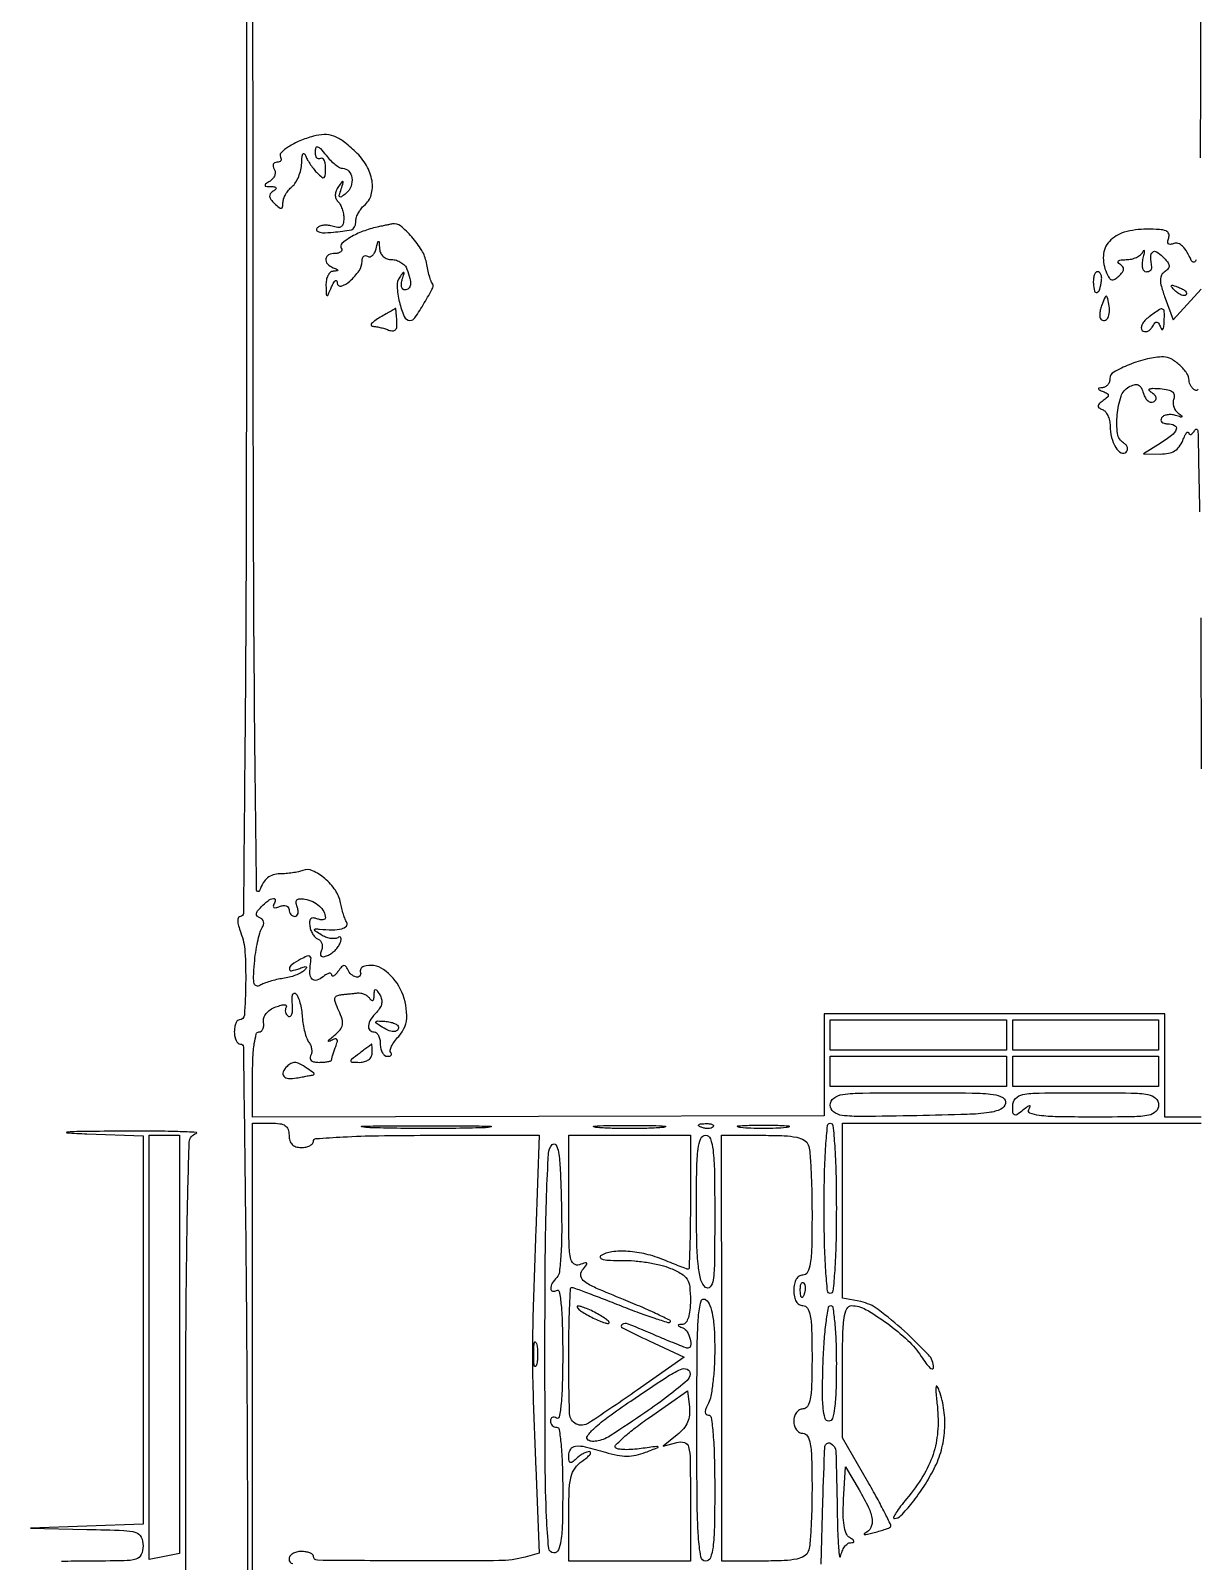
# Model space of a CAD drawing. Extents: x 23 to 255, y 40 to 184.
# Drawn here: x 23.39 to 39.6, y 74.53 to 95.82 of the extents above; entities that cross this region are included whole.
import ezdxf

# ---------------------------------------------------------------- set-up
doc = ezdxf.new("R2010")
doc.units = 0
doc.header["$MEASUREMENT"] = 0

msp = doc.modelspace()

# ---------------------------------------------------------------- linework, layer by layer
for points in [[(207.919475, 175.632891, 0.000007), (191.762556, 175.634099, 0.00002), (173.0434, 175.634494, 0.000013), (151.49745, 175.633531)], [(26.3952, 102.1122), (26.3952, 92.8062, -0.000618), (26.390248, 88.797676, -0.001599), (26.373862, 85.906894, -0.000137), (26.352224, 83.53936, -0.411459), (26.312694, 83.5002, 0.275038), (26.284627, 83.483498, 0.129267), (26.274217, 83.440971, 0.064025), (26.284525, 83.370328, 0.02264), (26.316563, 83.273017, -0.075708), (26.373608, 83.008227, -0.019365), (26.383429, 82.568654, -0.011421), (26.366103, 82.127208, -0.396149), (26.296717, 82.062, 0.219496), (26.269655, 82.049519, 0.077815), (26.246773, 82.012297, 0.059166), (26.231178, 81.957587, 0.039895), (26.226, 81.8928, 0.048028), (26.232234, 81.828046, 0.068025), (26.250851, 81.773303, 0.088204), (26.278293, 81.736415, 0.191087), (26.3106, 81.7236, -0.410459), (26.352098, 81.682631, -0.000184), (26.378744, 79.545547, -0.001806), (26.401269, 76.891585, -0.00065), (26.414762, 73.11555, 0.000411)], [(39.6774, 80.7084), (39.4236, 80.7084), (39.1698, 80.7084), (39.1698, 81.4275), (39.1698, 82.1466), (36.801, 82.1466), (34.4322, 82.1466), (34.4322, 81.437274), (34.4322, 80.727949), (30.456, 80.718533), (26.4798, 80.709118), (26.4798, 81.300959, -0.012066), (26.485625, 81.542288, -0.024969), (26.504106, 81.729903, -0.025328), (26.531127, 81.864057, -0.342913), (26.568109, 81.8928, 0.166085), (26.599749, 81.903608, 0.120074), (26.623174, 81.932966, 0.092125), (26.634512, 81.977235, 0.061787), (26.631559, 82.029537, -0.127717), (26.635979, 82.08898, -0.087918), (26.668742, 82.148434, -0.074907), (26.725997, 82.200946, -0.057828), (26.801338, 82.239897, -0.020716), (26.878463, 82.265472, -0.076643), (26.929191, 82.271887, -0.273017), (26.948907, 82.259519, -0.263635), (26.948008, 82.235906, 0.100304), (26.935705, 82.202577, 0.098234), (26.937213, 82.166825, 0.097642), (26.952287, 82.134185, 0.097787), (26.978616, 82.109729, 0.302791), (27.00611, 82.110676, 0.160352), (27.027086, 82.139426, 0.073793), (27.03696, 82.198728, 0.031764), (27.033278, 82.279021, -0.026431), (27.028728, 82.359487, -0.083036), (27.03743, 82.412716, -0.255052), (27.057091, 82.430798, -0.263221), (27.082488, 82.423752, -0.102109), (27.11176, 82.379257, -0.027448), (27.138785, 82.298651, -0.026612), (27.160007, 82.201657, -0.02474), (27.17145, 82.100564, 0.024788), (27.183145, 81.997342, 0.023552), (27.205119, 81.893981, 0.024253), (27.233269, 81.804584, 0.072622), (27.263827, 81.748456, -0.069593), (27.289014, 81.702849, -0.062768), (27.301851, 81.650447, -0.066228), (27.300965, 81.59947, -0.101327), (27.28579, 81.558106, 0.180639), (27.278996, 81.52391, 0.195845), (27.296616, 81.495045, 0.112729), (27.340542, 81.47588, 0.046762), (27.405407, 81.4698, 0.019126), (27.472176, 81.472355, 0.030983), (27.528431, 81.480193, 0.03222), (27.569742, 81.491396, 0.320762), (27.5796, 81.505181, -0.067459), (27.582505, 81.526612, -0.007698), (27.596249, 81.573555, -0.009187), (27.614574, 81.629113, -0.00736), (27.636277, 81.688259, 0.024405), (27.659521, 81.758966, 0.231156), (27.653804, 81.789423, 0.323957), (27.628873, 81.797255, 0.039324), (27.572827, 81.773504, -0.05202), (27.541048, 81.760978, -0.680022), (27.535656, 81.7681, -0.076067), (27.557901, 81.794602, -0.00968), (27.614977, 81.842806, 0.042466), (27.696721, 81.92157, 0.133776), (27.729759, 81.989426, 0.121838), (27.725377, 82.068532, 0.032436), (27.680241, 82.187479, -0.01749), (27.63293, 82.301745, -0.121221), (27.625951, 82.361476, -0.25392), (27.64998, 82.394971, -0.091969), (27.708314, 82.410975, 0.002886), (27.763907, 82.415998, 0.001908), (27.82772, 82.422381, 0.00192), (27.889698, 82.429061, 0.003725), (27.93915, 82.434956, -0.078289), (27.984212, 82.433596, -0.057266), (28.032094, 82.41874, -0.057187), (28.075432, 82.393377, -0.077417), (28.107055, 82.360931, 0.065465), (28.132845, 82.333177, 0.319986), (28.153029, 82.331723, 0.215832), (28.167146, 82.352438, 0.038178), (28.1718, 82.4004, -0.014749), (28.175255, 82.469567, -0.364091), (28.187746, 82.482251, -0.271087), (28.206427, 82.473575, -0.010564), (28.250018, 82.40783, -0.086133), (28.274421, 82.348882, -0.100666), (28.275631, 82.288423, -0.091659), (28.252639, 82.227974, -0.059854), (28.206422, 82.169137, 0.050387), (28.124981, 82.069389, 0.115352), (28.091506, 81.978904, 0.225206), (28.111352, 81.918693, 0.205156), (28.1718, 81.8928, -0.191087), (28.204107, 81.879985, -0.088204), (28.231549, 81.843097, -0.068025), (28.250166, 81.788354, -0.048028), (28.2564, 81.7236, 0.056395), (28.263723, 81.65888, 0.075828), (28.285393, 81.604102, 0.095027), (28.317446, 81.567376, 0.167478), (28.3551, 81.5544, 0.051818), (28.389465, 81.557971, 0.15572), (28.409736, 81.569471, 0.259207), (28.413816, 81.586251, 0.129896), (28.402494, 81.605706, -0.261638), (28.393656, 81.637202, -0.054813), (28.413912, 81.693089, -0.044406), (28.454991, 81.760697, -0.028827), (28.51341, 81.831135, 0.193579), (28.625599, 82.122458, 0.113532), (28.535147, 82.490599, 0.123497), (28.300801, 82.761719, 0.237845), (28.02375, 82.80225, 0.099038), (28.00115, 82.789334, 0.097945), (27.985151, 82.768674, 0.097945), (27.978222, 82.74348, 0.099038), (27.98145, 82.71765, -0.276647), (27.970921, 82.670131, -0.26809), (27.923624, 82.656063, -0.122185), (27.852044, 82.69314, -0.116584), (27.804591, 82.75995, 0.068328), (27.779238, 82.804034, 0.274217), (27.751481, 82.815029, 0.172412), (27.718184, 82.796858, 0.02856), (27.671936, 82.7388, -0.026133), (27.637259, 82.694832, -0.080874), (27.608173, 82.670858, -0.261146), (27.590132, 82.67055, -0.271229), (27.580895, 82.685709, 0.261765), (27.569787, 82.704686, 0.185979), (27.544916, 82.708735, 0.086107), (27.506185, 82.69335, 0.035715), (27.460232, 82.660451, -0.095026), (27.372645, 82.612233, -0.28917), (27.309685, 82.628257, -0.184848), (27.277661, 82.705498, -0.046866), (27.286808, 82.843433, 0.039289), (27.292833, 82.917345, 0.298469), (27.274673, 82.945226, 0.207737), (27.235091, 82.945374, 0.021376), (27.14895, 82.903906, 0.028557), (27.02549, 82.828467, 0.218158), (26.991643, 82.771436, 0.50392), (27.020946, 82.744503, 0.043397), (27.13545, 82.777061, -0.014323), (27.200043, 82.799556, -0.182594), (27.225237, 82.798175, -0.48142), (27.229013, 82.783839, -0.036715), (27.1989, 82.749034, -0.076469), (27.151833, 82.714607, -0.028655), (27.077023, 82.681057, -0.027583), (26.989977, 82.653257, -0.030002), (26.9028, 82.63613, 0.021547), (26.813846, 82.620209, 0.018258), (26.721466, 82.595961, 0.018648), (26.638856, 82.567619, 0.048045), (26.582492, 82.539425, -0.211486), (26.534142, 82.532464, -0.269144), (26.503301, 82.564198, -0.072028), (26.493798, 82.657504, -0.010855), (26.505853, 82.845556, -0.014546), (26.523345, 82.997224, -0.015814), (26.549273, 83.143414, -0.01545), (26.579196, 83.26673, -0.071276), (26.60849, 83.333896, 0.064965), (26.630536, 83.382759, 0.121769), (26.632764, 83.425791, 0.149091), (26.615101, 83.459177, 0.11714), (26.580134, 83.480855, -0.11154), (26.542968, 83.503332, -0.240184), (26.532315, 83.534103, -0.132305), (26.550051, 83.575909, -0.03028), (26.601413, 83.633898, -0.032697), (26.695861, 83.716741, -0.112797), (26.769413, 83.750474, -0.488103), (26.794503, 83.729221, -0.129058), (26.776499, 83.670369, 0.1144), (26.766857, 83.641826, 0.32948), (26.776955, 83.624927, 0.155351), (26.807057, 83.62229, 0.036408), (26.856106, 83.63712, -0.062551), (26.90635, 83.649494, -0.10915), (26.948832, 83.645193, -0.151163), (26.976753, 83.625327, -0.164546), (26.9874, 83.593851, 0.086218), (26.993613, 83.55809, 0.093977), (27.011471, 83.52771, 0.100281), (27.038086, 83.50739, 0.113529), (27.069345, 83.5002, 0.194901), (27.096253, 83.511103, 0.144388), (27.112199, 83.539341, 0.095765), (27.113763, 83.582412, 0.052991), (27.100158, 83.633446, -0.059596), (27.08474, 83.694503, -0.235753), (27.097093, 83.730018, -0.196465), (27.135448, 83.745561, -0.041949), (27.208563, 83.739196, -0.066341), (27.3178, 83.705027, -0.074849), (27.409393, 83.644352, -0.083864), (27.471051, 83.566362, -0.120663), (27.493705, 83.481705, -0.241668), (27.484324, 83.462431, -0.131143), (27.459259, 83.452338, -0.07987), (27.420676, 83.453781, -0.042431), (27.374625, 83.467103, 0.081153), (27.3236, 83.477683, 0.217041), (27.28998, 83.464061, 0.175526), (27.273658, 83.426597, 0.052322), (27.276267, 83.363284, 0.053208), (27.291639, 83.30359, 0.05244), (27.319313, 83.248172, 0.057176), (27.354428, 83.204939, 0.113651), (27.391889, 83.18207, -0.134003), (27.423935, 83.160699, -0.105744), (27.444202, 83.124081, -0.091615), (27.449435, 83.077588, -0.074077), (27.438528, 83.028475, 0.052144), (27.424379, 82.975756, 0.25776), (27.43445, 82.947865, 0.231756), (27.464721, 82.939674, 0.043829), (27.521339, 82.955882, 0.060735), (27.574536, 82.984101, 0.041913), (27.627058, 83.0277, 0.042148), (27.671165, 83.079021, 0.064914), (27.69899, 83.130435, 0.04081), (27.712251, 83.175725, 0.16363), (27.70881, 83.203992, 0.318207), (27.691808, 83.213483, 0.112106), (27.663901, 83.203915, -0.127514), (27.621435, 83.190783, -0.054372), (27.561623, 83.194519, -0.048961), (27.495259, 83.212804, -0.045983), (27.43222, 83.243928, -0.010035), (27.359625, 83.290518, -0.17969), (27.343686, 83.312631, -0.490765), (27.353249, 83.325383, -0.027543), (27.4104, 83.323083, 0.022846), (27.592668, 83.314032, 0.060428), (27.722134, 83.329221, 0.140165), (27.785706, 83.365283, 0.345278), (27.791297, 83.415282, -0.046142), (27.768836, 83.460462, -0.015015), (27.74402, 83.530815, -0.014823), (27.720996, 83.611052, -0.016168), (27.7035, 83.690232, 0.104777), (27.631689, 83.863004, 0.06557), (27.484483, 84.026286, 0.069905), (27.314765, 84.134257, 0.200998), (27.178038, 84.138401, -0.039314), (27.118283, 84.120711, -0.016329), (27.035351, 84.105913, -0.016037), (26.945044, 84.095769, -0.019949), (26.860631, 84.0924, 0.074335), (26.766205, 84.078284, 0.098348), (26.689786, 84.037242, 0.086777), (26.628304, 83.96553, 0.046396), (26.578129, 83.85975, -0.833286), (26.535871, 83.866952, -0.000588), (26.512309, 85.934457, -0.001811), (26.49414, 88.688224, -0.000562), (26.486479, 92.82735), (26.4798, 102.0276)], [(39.670499, 96.491456, -0.000676), (39.663151, 94.053785, -0.007328)], [(39.608195, 92.633169, -0.759474), (39.540196, 92.623595, 0.02947), (39.479764, 92.742414, 0.067028), (39.41788, 92.821612, 0.103327), (39.356608, 92.860689, 0.184093), (39.297605, 92.860554, -0.056082), (39.248122, 92.847688, -0.244533), (39.22046, 92.857391, -0.232563), (39.211653, 92.886188, -0.051598), (39.22546, 92.937408, 0.179206), (39.226141, 92.995381, 0.215069), (39.188632, 93.03433, 0.080893), (39.096317, 93.054886, 0.014418), (38.919008, 93.06, 0.068564), (38.607998, 93.01715, 0.139684), (38.399701, 92.889041, 0.173227), (38.31671, 92.692078, 0.117756), (38.360362, 92.450419, 0.040706), (38.397326, 92.381864, 0.191118), (38.433146, 92.35644, 0.203176), (38.475176, 92.36328, 0.04645), (38.533543, 92.408119, 0.040751), (38.580857, 92.459786, 0.145426), (38.596944, 92.501118, 0.192355), (38.58581, 92.537401, 0.080236), (38.547088, 92.572255, -0.1201), (38.523545, 92.597074, -0.382161), (38.527924, 92.617605, -0.130913), (38.56399, 92.631605, -0.025718), (38.634, 92.635705, 0.052912), (38.707715, 92.644054, 0.053549), (38.777723, 92.667684, 0.058892), (38.833914, 92.702147, 0.118663), (38.865869, 92.74275, -0.069893), (38.879483, 92.763985, -0.690019), (38.8863, 92.761521, -0.056184), (38.882912, 92.726451, -0.008651), (38.867218, 92.65815, 0.041038), (38.855104, 92.583618, 0.075562), (38.859498, 92.522473, 0.1164), (38.878948, 92.48265, 0.224855), (38.910299, 92.4678, 0.069977), (38.944066, 92.472549, 0.09765), (38.971131, 92.486438, 0.11943), (38.987301, 92.507092, 0.146819), (38.990582, 92.53125, -0.030296), (38.97667, 92.675669, -0.211855), (39.002453, 92.739833, -0.344182), (39.05549, 92.745595, -0.057727), (39.14122, 92.677665, -0.027092), (39.207591, 92.603684, -0.130436), (39.230335, 92.55243, -0.210902), (39.219295, 92.510501, -0.086223), (39.174269, 92.470562, 0.122818), (39.126564, 92.42164, 0.134059), (39.109411, 92.357645, 0.070668), (39.123446, 92.262045, 0.015029), (39.175987, 92.101845), (39.285277, 91.79961), (39.481338, 92.011164), (39.6774, 92.222718)], [(39.629595, 90.833003, -0.506963), (39.5928, 90.8181, -0.064989), (39.560438, 90.844451, -0.051913), (39.533051, 90.880186, -0.053432), (39.514424, 90.919406, -0.084359), (39.5082, 90.956036, 0.152302), (39.477618, 91.054106, 0.055038), (39.380888, 91.165619, 0.054899), (39.260486, 91.254632, 0.133573), (39.154693, 91.282928, 0.058164), (38.929403, 91.255667, 0.036303), (38.675839, 91.174671, 0.031765), (38.46039, 91.071851, 0.271924), (38.4084, 90.983323, -0.083665), (38.400404, 90.93587, -0.087854), (38.377336, 90.894547, -0.093768), (38.343005, 90.865664, -0.112812), (38.30265, 90.853721, 0.02254), (38.256266, 90.848685, 0.422144), (38.248576, 90.837883, 0.244218), (38.259469, 90.823826, 0.013489), (38.312223, 90.80118, -0.032574), (38.370934, 90.773279, -0.27193), (38.385245, 90.748911, -0.220802), (38.372133, 90.720665, -0.022599), (38.312223, 90.674518, 0.028764), (38.258008, 90.631684, 0.194236), (38.243086, 90.601635, 0.269597), (38.255458, 90.575985, 0.052352), (38.30265, 90.550809, -0.124739), (38.343243, 90.520984, -0.061816), (38.377716, 90.46666, -0.055584), (38.401343, 90.397894, -0.053254), (38.409695, 90.3246, 0.060882), (38.430666, 90.162537, 0.074838), (38.489958, 90.022176, 0.124799), (38.564952, 89.948962, 0.339868), (38.634, 89.958, 0.135328), (38.65098, 89.987908, 0.130582), (38.650551, 90.022734, 0.110006), (38.63202, 90.057378, 0.076883), (38.598224, 90.086254, -0.225252), (38.514092, 90.216331, -0.055918), (38.509067, 90.476862, -0.055692), (38.562616, 90.736094, -0.193467), (38.670394, 90.864785, -0.051738), (38.747179, 90.89617, -0.177266), (38.800113, 90.892657, -0.16781), (38.840084, 90.855445, -0.045349), (38.87411, 90.774508, 0.054966), (38.901245, 90.713277, 0.089341), (38.938013, 90.670081, 0.125403), (38.978118, 90.651303, 0.18765), (39.015723, 90.658247, 0.106037), (39.044804, 90.686157, 0.204136), (39.050854, 90.717294, 0.148071), (39.032331, 90.750814, 0.051127), (38.988482, 90.785539, -0.083461), (38.954461, 90.816242, -0.48539), (38.95927, 90.836447, -0.114105), (39.004792, 90.845964, -0.013626), (39.10826, 90.840954, -0.030533), (39.214943, 90.826281, -0.111767), (39.276854, 90.798609, -0.196785), (39.301846, 90.756844, -0.129987), (39.295745, 90.700504, 0.0915), (39.285931, 90.647748, 0.074817), (39.294403, 90.590894, 0.074373), (39.319325, 90.538739, 0.088378), (39.357285, 90.499633, -0.011083), (39.407437, 90.461813, -0.471586), (39.407686, 90.450042, -0.253176), (39.391313, 90.446471, -0.007244), (39.320559, 90.468025, 0.057006), (39.261258, 90.479817, 0.064168), (39.203224, 90.47716, 0.073636), (39.155151, 90.46118, 0.138193), (39.125216, 90.433705, 0.14801), (39.117062, 90.403013, 0.191608), (39.128646, 90.376566, 0.133038), (39.160232, 90.358697, 0.062657), (39.207107, 90.3528, -0.109361), (39.30627, 90.330848, -0.389925), (39.328944, 90.275922, -0.13999), (39.266265, 90.190001, -0.02685), (39.10635, 90.078546), (38.8737, 89.934302), (39.109076, 89.932051, 0.049659), (39.221036, 89.942118, 0.088677), (39.3071, 89.975084, 0.095722), (39.372107, 90.033678, 0.066144), (39.420964, 90.12015, -0.016777), (39.450924, 90.188014, -0.05434), (39.476956, 90.229733, -0.256369), (39.493488, 90.236771, -0.36298), (39.504133, 90.2259, 0.197488), (39.514234, 90.20594, 0.297726), (39.532925, 90.203428, 0.106555), (39.560734, 90.224897, 0.031839), (39.5928, 90.2682, -0.739117), (39.631821, 90.257151, -0.00105), (39.654189, 89.125344, -0.003206)], [(39.670741, 87.653852, -0.001142), (39.676105, 85.55175)], [(25.5492, 72.157597, -0.000319), (25.552493, 77.314131, -0.004127), (25.570827, 79.237654, -0.003737), (25.599134, 80.358041, -0.33207), (25.69725, 80.480883, 0.857035), (25.695734, 80.495705, 0.005761), (25.441467, 80.505933, 0.005861), (25.079241, 80.512076, 0.002887), (24.6186, 80.511828, 0.00108), (24.079598, 80.507261, 0.017373), (23.897781, 80.499005, 0.933872), (23.8979, 80.488934, 0.005237), (24.17445, 80.476167), (24.957, 80.448251), (24.957, 77.7474), (24.957, 75.046549), (24.17445, 75.018633), (23.3919, 74.990716), (24.17445, 74.973158, -0.003715), (24.687801, 74.957823, -0.061944), (24.855839, 74.930529, -0.216087), (24.929891, 74.86683, -0.109126), (24.957, 74.7441, -0.107161), (24.930383, 74.621335, -0.223167), (24.857465, 74.559336, -0.062481), (24.691626, 74.535846, -0.003563), (24.17445, 74.531305, 0.006044), (23.823694, 74.526483, 0.025142)], [(26.4798, 71.173327), (26.4798, 75.898563), (26.4798, 80.6238), (26.7336, 80.6238, -0.030703), (26.860578, 80.615995, -0.116834), (26.934525, 80.58855, -0.166173), (26.97391, 80.537112, -0.081208), (26.9874, 80.4546, 0.072254), (26.998131, 80.380731, 0.124864), (27.0297, 80.3277, 0.124864), (27.082731, 80.296131, 0.072254), (27.1566, 80.2854, 0.048028), (27.221354, 80.291634, 0.068025), (27.276098, 80.310251, 0.088204), (27.312985, 80.337693, 0.191087), (27.3258, 80.37, -0.393265), (27.36161, 80.408488, -0.004563), (27.739714, 80.432311, -0.009529), (28.230789, 80.449378, -0.00392), (28.896855, 80.4546), (30.46791, 80.4546), (30.419435, 79.12215, 0.001626), (30.383369, 78.03339, 0.007439), (30.373888, 77.400746, 0.008137), (30.383699, 76.793855, 0.002208), (30.419081, 75.834237), (30.468388, 74.640174), (30.271844, 74.587542, -0.063348), (29.906963, 74.537937, -0.003127), (28.690911, 74.535091, -0.000919), (27.381824, 74.54262, -0.411992), (27.3258, 74.599071, 0.229337), (27.313473, 74.624533, 0.073811), (27.276098, 74.646017, 0.056229), (27.221397, 74.660685, 0.037431), (27.1566, 74.665543, 0.062428), (27.091904, 74.657434, 0.080661), (27.037103, 74.633591, 0.098045), (27.000426, 74.598254, 0.153317), (26.9874, 74.556771, 0.378997), (27.038654, 74.498866, 0.014771)], [(34.3899, 74.4903), (34.414044, 75.360592, -0.00515), (34.443131, 76.12494, -0.532997), (34.519475, 76.171022, -0.282725), (34.594891, 76.056763, -0.004744), (34.612921, 75.267857, 0.004232), (34.619875, 74.949287, 0.010328), (34.631827, 74.714874, 0.024706), (34.646258, 74.596198, 0.834164), (34.661105, 74.59605, -0.047721), (34.682521, 74.668972, -0.059567), (34.716334, 74.730865, -0.071352), (34.756712, 74.773223, -0.164946), (34.797634, 74.787695, 0.049439), (34.836868, 74.792099, 0.39643), (34.846308, 74.805739, 0.195781), (34.833999, 74.826454, 0.020698), (34.786873, 74.859152, -0.160155), (34.739213, 74.917136, -0.052882), (34.709996, 75.024924, -0.037929), (34.697139, 75.179056, -0.016064), (34.702273, 75.386607), (34.7283, 75.8439), (34.91865, 75.521814, -0.021317), (35.048656, 75.278748, -0.077302), (35.099342, 75.111472, -0.149327), (35.081353, 74.997499, -0.173521), (35.00325, 74.921131, 0.112895), (34.987354, 74.908911, 0.645944), (34.990692, 74.902112, 0.043863), (35.033038, 74.907235, 0.008291), (35.109, 74.924591, 0.008884), (35.192426, 74.946692, 0.011468), (35.268139, 74.970087, 0.009343), (35.33023, 74.992141, 0.092912), (35.353749, 75.006409, 0.33381), (35.358944, 75.032589, 0.00368), (35.274272, 75.205283, 0.009545), (35.168483, 75.407348, 0.005852), (35.036499, 75.641596), (34.686, 76.246994), (34.686, 77.166397, -0.004557), (34.690548, 77.665387, -0.030226), (34.710111, 77.913576, -0.073363), (34.748167, 78.043203, -0.292644), (34.814714, 78.0858, -0.13136), (35.008985, 78.033865, -0.027288), (35.307728, 77.839411, -0.029637), (35.596632, 77.600564, -0.062809), (35.782327, 77.377963, 0.01759), (35.8478, 77.283276, 0.047122), (35.902683, 77.22248, 0.149989), (35.936527, 77.206359, 0.453901), (35.953575, 77.220876, 0.194576), (35.883403, 77.401179, 0.019589), (35.547679, 77.730732, 0.023167), (35.183333, 78.031822, 0.112192), (34.939939, 78.140762), (34.686, 78.19155), (34.686, 79.407675), (34.686, 80.6238), (37.1817, 80.6238), (39.6774, 80.6238)]]:
    msp.add_lwpolyline(points, format="xyb")
for points in [[(27.3258, 94.352843, 0.029722), (27.136777, 94.286527, 0.042227), (26.978989, 94.20413, 0.051674), (26.875781, 94.122547, 0.351546), (26.86838, 94.06245, -0.110281), (26.877871, 94.03509, -0.182972), (26.871957, 94.011706, -0.160149), (26.851011, 93.995995, -0.081666), (26.8182, 93.9906, 0.116958), (26.786811, 93.983156, 0.185933), (26.768475, 93.96297, 0.154896), (26.766572, 93.932505, 0.077309), (26.781746, 93.896541, -0.123544), (26.794953, 93.854988, -0.099558), (26.788553, 93.80842, -0.089711), (26.763441, 93.763942, -0.078477), (26.723289, 93.728637, 0.012147), (26.661085, 93.687087, 0.279907), (26.652883, 93.668306, 0.351856), (26.66614, 93.655705, 0.015747), (26.7336, 93.6522, -0.027803), (26.787057, 93.648129, -0.255023), (26.805216, 93.634862, -0.332682), (26.801292, 93.615698, -0.038468), (26.764112, 93.587455, 0.089898), (26.726538, 93.552306, 0.192921), (26.716573, 93.514584, 0.137064), (26.734799, 93.470906, 0.038751), (26.785262, 93.416215, 0.016554), (26.84929, 93.36062, 0.195812), (26.880159, 93.351234, 0.342913), (26.898138, 93.368059, 0.039483), (26.9028, 93.427006, -0.084749), (26.911941, 93.480551, -0.043771), (26.940077, 93.542606, -0.041853), (26.981144, 93.603045, -0.04944), (27.0297, 93.6522, 0.080813), (27.078833, 93.708583, 0.042115), (27.121285, 93.791879, 0.040461), (27.151357, 93.886973, 0.048881), (27.163279, 93.979809, -0.016093), (27.16865, 94.066015, -0.107615), (27.18163, 94.106703, -0.503838), (27.198999, 94.108694, -0.094653), (27.219175, 94.076711, 0.036655), (27.246128, 94.020529, 0.019298), (27.287218, 93.954872, 0.019097), (27.33471, 93.890545, 0.027818), (27.381696, 93.838018, 0.025107), (27.443883, 93.781781, 0.31443), (27.47385, 93.779508, 0.246511), (27.49159, 93.808196, 0.017614), (27.495, 93.90495, 0.037809), (27.489996, 93.971033, 0.081453), (27.474291, 94.019442, 0.155465), (27.451138, 94.042626, 0.263665), (27.4245, 94.041614, -0.186276), (27.397824, 94.036615, -0.186328), (27.374709, 94.050835, -0.111773), (27.359063, 94.085111, -0.051446), (27.354, 94.13419, -0.062593), (27.361364, 94.192786, -0.429638), (27.384065, 94.205459, -0.13599), (27.423445, 94.180065, -0.01177), (27.501511, 94.088168, 0.025354), (27.564086, 94.018435, 0.030071), (27.630112, 93.959512, 0.031248), (27.690629, 93.917573, 0.136728), (27.73216, 93.906, -0.212043), (27.815867, 93.86883, -0.147333), (27.860797, 93.773994, -0.122741), (27.849611, 93.655831, -0.135682), (27.784135, 93.561819, -0.013573), (27.715882, 93.508235, -0.340601), (27.693535, 93.50864, -0.299601), (27.686175, 93.531308, -0.011798), (27.712544, 93.619084, 0.003995), (27.741076, 93.708949, 0.289591), (27.737201, 93.723267, 0.445986), (27.725665, 93.722153, 0.00523), (27.675703, 93.652907, 0.055147), (27.643257, 93.594127, 0.089162), (27.631027, 93.538483, 0.104445), (27.639606, 93.488404, 0.102257), (27.667723, 93.445637, -0.076448), (27.698822, 93.403234, -0.038324), (27.724984, 93.34197, -0.036913), (27.742825, 93.273015, -0.044879), (27.7488, 93.206579, -0.058956), (27.740216, 93.134035, -0.190698), (27.712838, 93.095064, -0.175317), (27.664364, 93.083489, -0.048694), (27.58672, 93.10004, 0.052515), (27.520912, 93.113544, 0.061278), (27.45716, 93.111954, 0.071363), (27.404894, 93.096367, 0.147279), (27.373267, 93.06836, 0.433924), (27.383775, 93.029674, 0.112814), (27.453758, 93.010901, 0.038238), (27.603821, 93.016764, 0.008847), (27.85455, 93.050354, 0.161866), (27.87881, 93.062733, 0.07819), (27.899362, 93.0914, 0.064829), (27.913296, 93.131245, 0.051784), (27.918, 93.176541, -0.08097), (27.92642, 93.228192, -0.04416), (27.95217, 93.287207, -0.042531), (27.989813, 93.344076, -0.052134), (28.034325, 93.389624, 0.150681), (28.130194, 93.536283, 0.110616), (28.141821, 93.731423, 0.091954), (28.065774, 93.943558, 0.071792), (27.913304, 94.135636, 0.026062), (27.743456, 94.27998, 0.07468), (27.608142, 94.354467, 0.09552), (27.477185, 94.376093, 0.062881)], [(28.2141, 93.088125, 0.03583), (28.015749, 93.029786, 0.043807), (27.841326, 92.946552, 0.05204), (27.723563, 92.85946, 0.360389), (27.71438, 92.79345, -0.174051), (27.720148, 92.766244, -0.189082), (27.706998, 92.742706, -0.117973), (27.674254, 92.726779, -0.054516), (27.626893, 92.7216, 0.115836), (27.53822, 92.700778, 0.249513), (27.498614, 92.645354, 0.229423), (27.521118, 92.577359, 0.104532), (27.60075, 92.523829, -0.009076), (27.65657, 92.500118, -0.295955), (27.6642, 92.488356, -0.382689), (27.656027, 92.479242, -0.011437), (27.60075, 92.474479, 0.171728), (27.560832, 92.457451, 0.089885), (27.527811, 92.413847, 0.071697), (27.506505, 92.350764, 0.053501), (27.500946, 92.27745, 0.003386), (27.505735, 92.151488, 0.326773), (27.516385, 92.138222, 0.368608), (27.530815, 92.14508, 0.003751), (27.5796, 92.2563, -0.02155), (27.609327, 92.318006, -0.128054), (27.63343, 92.344047, -0.451267), (27.650009, 92.339306, -0.098944), (27.658254, 92.306638, 0.492483), (27.71374, 92.268222, 0.10466), (27.833443, 92.336475, 0.05963), (27.961383, 92.480914, 0.152614), (28.0026, 92.612805, -0.068247), (28.008348, 92.65472, -0.142168), (28.02557, 92.682497, -0.190526), (28.051096, 92.692012, -0.134258), (28.080797, 92.683257, 0.183658), (28.113641, 92.67693, 0.13522), (28.147448, 92.692919, 0.095139), (28.17725, 92.730497, 0.056469), (28.197884, 92.784014, -0.002009), (28.224205, 92.883284, -0.333148), (28.232537, 92.88981, -0.398501), (28.239623, 92.883376, -0.002254), (28.246586, 92.78505, 0.098514), (28.262262, 92.72673, 0.099127), (28.299046, 92.678998, 0.095435), (28.352695, 92.64783, 0.084202), (28.416549, 92.637, -0.076427), (28.481609, 92.626997, -0.064844), (28.544738, 92.597691, -0.066804), (28.596461, 92.554343, -0.093632), (28.628049, 92.503181, -0.028055), (28.669044, 92.375338, -0.090147), (28.675663, 92.286549, -0.179656), (28.649965, 92.234801, -0.190857), (28.597455, 92.214, -0.210007), (28.570188, 92.225981, -0.129469), (28.553572, 92.25749, -0.085879), (28.550867, 92.305342, -0.049125), (28.563136, 92.36205, 0.005096), (28.587783, 92.441437, 0.300845), (28.583615, 92.455224, 0.428486), (28.571916, 92.453849, 0.006394), (28.526821, 92.392188, 0.171435), (28.490101, 92.264049, 0.043135), (28.522326, 92.045957, 0.042009), (28.588317, 91.844725, 0.301122), (28.669436, 91.791, 0.248493), (28.73847, 91.827567, 0.014849), (28.869204, 92.032948, 0.013763), (28.988187, 92.245839, 0.327929), (28.978415, 92.309785, -0.117323), (28.962492, 92.335651, -0.010912), (28.940435, 92.407868, -0.013561), (28.918075, 92.496371, -0.010243), (28.898168, 92.59464, 0.091539), (28.833788, 92.764672, 0.044021), (28.695467, 92.953385, 0.042102), (28.538699, 93.10423, 0.220306), (28.4256, 93.132905, 0.005139), (28.400058, 93.127843, 0.000677), (28.346023, 93.116479, 0.000786), (28.281983, 93.102815, 0.000659)], [(38.177588, 92.30223, 0.042975), (38.194407, 92.19872, 0.444438), (38.228355, 92.180726, 0.244607), (38.265256, 92.220983, 0.029113), (38.290563, 92.343349, 0.055253), (38.292246, 92.39097, 0.08308), (38.282355, 92.431242, 0.111267), (38.262898, 92.458028, 0.18221), (38.236972, 92.4678, 0.223703), (38.210462, 92.455315, 0.086742), (38.189887, 92.419164, 0.063607), (38.178066, 92.365633, 0.041392)], [(39.468139, 92.145739, -0.20742), (39.44223, 92.1355, -0.082976), (39.404042, 92.143171, -0.063152), (39.35986, 92.166735, -0.043285), (39.31644, 92.203502, -0.011214), (39.263409, 92.259384, -0.400052), (39.263806, 92.27573, -0.286372), (39.282844, 92.280139, -0.008399), (39.363799, 92.250861, -0.036269), (39.418586, 92.225313, -0.070189), (39.457024, 92.196154, -0.120343), (39.473725, 92.168427, -0.278911)], [(38.298159, 92.011541, 0.031108), (38.277317, 91.946978, 0.039794), (38.266717, 91.885419, 0.044381), (38.266602, 91.834799, 0.176541), (38.279509, 91.807091, 0.242448), (38.331642, 91.79041, 0.232038), (38.376928, 91.82288, 0.112038), (38.400519, 91.908253, 0.061341), (38.392229, 92.017028, 0.006855), (38.370917, 92.115898, 0.36589), (38.35655, 92.126667, 0.286752), (38.340074, 92.114984, 0.005261)], [(28.2564, 91.8333, 0.019578), (28.181494, 91.786498, 0.058875), (28.13606, 91.747031, 0.223921), (28.128653, 91.722863, 0.364257), (28.143731, 91.709398, -0.033786), (28.19073, 91.704783, -0.015284), (28.251455, 91.692727, -0.015052), (28.315005, 91.676049, -0.019916), (28.371669, 91.656857, 0.07843), (28.430218, 91.644386, 0.224764), (28.467731, 91.659755, 0.164699), (28.487019, 91.703735, 0.040526), (28.487485, 91.783757, 0.001782), (28.482162, 91.85121, 0.003044), (28.477173, 91.907489, 0.000482), (28.472464, 91.956674, 0.625399), (28.471047, 91.957202, -0.059412), (28.468268, 91.955123, -0.000071), (28.406696, 91.919569, -0.00065), (28.337713, 91.879869, -0.0004)], [(38.953453, 91.840217, 0.045131), (38.895587, 91.789304, 0.071615), (38.857517, 91.735528, 0.100975), (38.844137, 91.687516, 0.217306), (38.857283, 91.652317, 0.146633), (38.88865, 91.635417, 0.13039), (38.925741, 91.637507, 0.105018), (38.963213, 91.659206, 0.070885), (38.994959, 91.697273, -0.024615), (39.03444, 91.754637, -0.239416), (39.060205, 91.767045, -0.269074), (39.083322, 91.75297, -0.029935), (39.11058, 91.694823, 0.089763), (39.128998, 91.665286, 0.481229), (39.145314, 91.666313, 0.125022), (39.157888, 91.699501, 0.019588), (39.163121, 91.76985, 0.013597), (39.164271, 91.915835, 0.316936), (39.141027, 91.947505, 0.234523), (39.096874, 91.941422, 0.008433)], [(28.5102, 81.959397, -0.213521), (28.489921, 81.914075, -0.200319), (28.441839, 81.897394, -0.094015), (28.362473, 81.91757, -0.031857), (28.257467, 81.97495, -0.020914), (28.197768, 82.016287, -0.450889), (28.196321, 82.035251, -0.212144), (28.222478, 82.04575, -0.009696), (28.320917, 82.040252, -0.033139), (28.39341, 82.029929, -0.049041), (28.454598, 82.010619, -0.061397), (28.496997, 81.985985, -0.234621)], [(27.96528, 81.594009, 0.004541), (27.855353, 81.509284, 0.245186), (27.844842, 81.486009, 0.388542), (27.859627, 81.471589, 0.007935), (27.97233, 81.4698, 0.070637), (28.038546, 81.479201, 0.089134), (28.093905, 81.506621, 0.103201), (28.130535, 81.547763, 0.131188), (28.1436, 81.5967, 0.005212), (28.143095, 81.645176, 0.008962), (28.141529, 81.685533, 0.00343), (28.139393, 81.719096, 0.503244), (28.13655, 81.720909, 0.068049), (28.131417, 81.718102, 0.000329), (28.083331, 81.682523, 0.001514), (28.028739, 81.641817, 0.000957)], [(26.9592, 81.4134, 0.090018), (26.905639, 81.336084, 0.287738), (26.91366, 81.276606, 0.210326), (26.977904, 81.244632, 0.057936), (27.09315, 81.252544, -0.000141), (27.169134, 81.266686, -0.000174), (27.24001, 81.279831, -0.000143), (27.299578, 81.29084, -0.001275), (27.3258, 81.295609, 0.641064), (27.331575, 81.317918, 0.024662), (27.240635, 81.384873, 0.021776), (27.131249, 81.450708, 0.11855), (27.06495, 81.468505, 0.088604), (27.042025, 81.465028, 0.038299), (27.013529, 81.452852, 0.036344), (26.984425, 81.434886, 0.03995)], [(36.954197, 80.89875, -0.245611), (36.889494, 80.817295, -0.070014), (36.729151, 80.771529, -0.026619), (36.419294, 80.745124, -0.003075), (35.721293, 80.727227, -0.002244), (34.952653, 80.715698, -0.033215), (34.683578, 80.730754, -0.134896), (34.56344, 80.780204, -0.232074), (34.5168, 80.875277, -0.236169), (34.564752, 80.971135, -0.126896), (34.689976, 81.022708, -0.032297), (34.96832, 81.043248, -0.002273), (35.749703, 81.0468, -0.002507), (36.490842, 81.043084, -0.028076), (36.784934, 81.023598, -0.100815), (36.917443, 80.979206, -0.319275)], [(39.0852, 80.8776, -0.20087), (39.046374, 80.784855, -0.150868), (38.947101, 80.733375, -0.041409), (38.728249, 80.712269, -0.003343), (38.149607, 80.7084, -0.004639), (37.676983, 80.712785, -0.025536), (37.422856, 80.730504, -0.062379), (37.295256, 80.762444, -0.465271), (37.277547, 80.81415, 0.037782), (37.298226, 80.855322, 0.575929), (37.290405, 80.865502, 0.129017), (37.262634, 80.854216, 0.00972), (37.19794, 80.803791, -0.018524), (37.114856, 80.741353, -0.261921), (37.079134, 80.737946, -0.275009), (37.058831, 80.766578, -0.020015), (37.0548, 80.867241, -0.191211), (37.094553, 80.96739, -0.161383), (37.195529, 81.021909, -0.040975), (37.422986, 81.04316, -0.002813), (38.07, 81.0468, -0.002988), (38.701739, 81.043025, -0.038318), (38.93715, 81.022125, -0.142907), (39.043709, 80.970777, -0.212584)], [(29.720144, 80.560825, -0.005724), (29.362401, 80.552117, -0.0032), (28.926981, 80.54929, -0.003192), (28.486709, 80.55206, -0.005183), (28.112744, 80.560678, -0.027633), (27.998751, 80.57081, -0.91396), (27.999264, 80.580292, -0.007505), (28.314837, 80.586849, -0.001418), (28.8909, 80.588536, -0.001455), (29.467717, 80.586911, -0.00692), (29.797543, 80.580457, -0.880888), (29.798437, 80.570876, -0.045978)], [(32.16915, 80.561429, -0.01099), (31.966948, 80.551744, -0.006471), (31.725, 80.548612, -0.006471), (31.483052, 80.551744, -0.01099), (31.28085, 80.561429, -0.067956), (31.226654, 80.572729, -0.813012), (31.228107, 80.583374, -0.014551), (31.406513, 80.590647, -0.002911), (31.725, 80.592501, -0.002911), (32.043487, 80.590647, -0.014551), (32.221893, 80.583374, -0.813012), (32.223346, 80.572729, -0.067956)], [(32.886488, 80.572687, -0.126455), (32.858829, 80.556339, -0.060344), (32.817772, 80.549642, -0.05415), (32.770603, 80.552808, -0.051402), (32.724338, 80.566009, -0.054073), (32.689087, 80.584752, -0.470617), (32.687628, 80.60017, -0.168741), (32.712311, 80.612126, -0.018894), (32.77545, 80.617121, -0.028489), (32.834347, 80.616191, -0.077125), (32.874954, 80.606824, -0.208169), (32.890397, 80.591203, -0.296942)], [(33.90345, 80.562172, -0.016375), (33.75901, 80.55183, -0.009683), (33.5862, 80.548483, -0.009683), (33.41339, 80.55183, -0.016375), (33.26895, 80.562172, -0.095407), (33.229091, 80.57426, -0.741699), (33.231277, 80.585609, -0.021699), (33.358761, 80.593374, -0.00436), (33.5862, 80.595357, -0.00436), (33.813639, 80.593374, -0.021699), (33.941123, 80.585609, -0.741699), (33.943309, 80.57426, -0.095407)], [(34.6014, 79.4394, -0.005407), (34.596047, 78.944454, -0.01242), (34.578739, 78.57225, -0.007361), (34.554303, 78.288903, -0.385003), (34.5168, 78.255, -0.385003), (34.479297, 78.288903, -0.007361), (34.454861, 78.57225, -0.01242), (34.437553, 78.944454, -0.005407), (34.4322, 79.4394, -0.005407), (34.437553, 79.934346, -0.01242), (34.454861, 80.30655, -0.007361), (34.479297, 80.589897, -0.385003), (34.5168, 80.6238, -0.385003), (34.554303, 80.589897, -0.007361), (34.578739, 80.30655, -0.01242), (34.596047, 79.934346, -0.005407)], [(30.712702, 78.477862, 0.06209), (30.649227, 78.396308, 0.131064), (30.62749, 78.319767, 0.364638), (30.654148, 78.28702, 0.187611), (30.7098, 78.2973, -0.531454), (30.747504, 78.280308, -0.018864), (30.772523, 78.09284, -0.017518), (30.789388, 77.81172, -0.006222), (30.7944, 77.409, -0.006222), (30.789388, 77.00628, -0.017518), (30.772523, 76.72516, -0.018864), (30.747504, 76.537692, -0.531454), (30.7098, 76.5207, 0.082592), (30.677474, 76.533941, 0.161196), (30.650051, 76.531309, 0.182303), (30.631823, 76.513421, 0.108972), (30.6252, 76.483393, 0.093332), (30.63164, 76.449193, 0.09642), (30.650051, 76.420118, 0.099167), (30.67752, 76.400658, 0.105053), (30.7098, 76.3938, -0.372664), (30.746042, 76.362431, -0.01186), (30.771203, 76.1541, -0.016379), (30.788861, 75.877362, -0.007741), (30.7944, 75.5196, -0.005099), (30.789692, 75.05796, -0.029947), (30.770266, 74.816473, -0.066834), (30.733842, 74.68669, -0.299423), (30.671075, 74.6454, -0.387527), (30.599401, 74.710768, -0.011929), (30.569836, 75.144187, -0.009777), (30.551749, 75.876337, -0.001287), (30.547749, 77.430497, -0.001818), (30.552658, 78.780834, -0.007003), (30.570508, 79.619665, -0.00509), (30.596953, 80.200963, -0.175345), (30.649925, 80.325281, -0.497104), (30.699935, 80.320171, -0.09895), (30.736085, 80.22085, -0.027238), (30.75973, 79.978706, -0.004289), (30.776152, 79.500165, -0.007658), (30.780195, 79.111779, -0.014271), (30.769672, 78.797268, -0.011404), (30.74896, 78.553598, -0.17109)], [(32.571, 79.524, -0.003219), (32.568702, 79.167165, -0.005366), (32.561609, 78.866764, -0.001156), (32.552045, 78.605916, -0.402847), (32.539032, 78.5934, -0.088004), (32.516814, 78.597341, -0.002579), (32.427238, 78.630677, -0.005101), (32.322042, 78.671676, -0.003486), (32.203349, 78.7203, 0.039624), (31.953144, 78.802264, 0.043539), (31.700923, 78.840472, 0.048133), (31.478422, 78.833154, 0.109546), (31.321162, 78.776233, 0.474651), (31.318088, 78.750518, 0.150246), (31.357295, 78.728836, 0.041962), (31.461699, 78.715926, 0.013641), (31.617262, 78.714078, -0.025138), (31.792006, 78.707984, -0.01881), (31.983239, 78.684393, -0.019127), (32.162048, 78.648406, -0.040628), (32.29605, 78.604286, -0.033716), (32.447785, 78.527842, -0.121187), (32.52465, 78.452514, -0.112198), (32.560969, 78.346774, -0.026853), (32.571, 78.160136, -0.024938), (32.564163, 78.023154, -0.051595), (32.542603, 77.91832, -0.075363), (32.509084, 77.850043, -0.229115), (32.46525, 77.825321, 0.011437), (32.409973, 77.820558, 0.382689), (32.4018, 77.811444, 0.295955), (32.40943, 77.799682, 0.009076), (32.46525, 77.775971, -0.166596), (32.526747, 77.722717, -0.070717), (32.568307, 77.620376, -0.091069), (32.574144, 77.527718, -0.379852), (32.535714, 77.4936, -0.091978), (32.51074, 77.498233, -0.001998), (32.394842, 77.543302, -0.004505), (32.259518, 77.597962, -0.003018), (32.1057, 77.6628, 0.004915), (31.705191, 77.829838, 0.242346), (31.62202, 77.822313, 0.58399), (31.624406, 77.776534, 0.005473), (31.999216, 77.595184), (32.484933, 77.3667), (31.830016, 76.909467, -0.006535), (31.154887, 76.451128, -0.261487), (30.982506, 76.438726, -0.282531), (30.890546, 76.578966, -0.007421), (30.879, 77.356833, -0.003824), (30.881882, 77.73367, -0.006371), (30.890779, 78.050912, -0.001626), (30.902814, 78.324068, -0.400432), (30.919098, 78.3396, -0.088719), (30.948578, 78.334328, -0.001003), (31.137596, 78.264053, -0.003058), (31.35558, 78.180988, -0.001984), (31.606615, 78.082417, 0.006081), (31.85731, 77.986344, 0.009698), (32.074094, 77.911021, 0.004023), (32.258533, 77.852556, 0.277921), (32.288889, 77.860089, 0.511856), (32.285477, 77.881133, 0.00435), (32.113191, 77.965452, 0.010028), (31.90087, 78.061901, 0.00579), (31.641823, 78.169826, -0.005811), (31.255659, 78.330731, -0.05268), (31.096597, 78.420055, -0.190154), (31.047477, 78.49535, -0.224754), (31.067502, 78.577194, 0.00918), (31.126731, 78.652922, 0.290019), (31.128556, 78.675457, 0.364773), (31.109912, 78.683068, 0.011639), (31.02705, 78.654195, -0.27838), (30.949032, 78.66875, -0.170435), (30.90226, 78.753215, -0.038759), (30.882662, 78.968901, -0.003283), (30.879, 79.526655), (30.879, 80.4546), (31.725, 80.4546), (32.571, 80.4546)], [(32.9094, 79.344441, -0.002768), (32.905854, 78.703977, -0.028646), (32.887839, 78.4408, -0.142132), (32.846708, 78.345644, -0.414904), (32.7825, 78.3396, -0.153611), (32.718557, 78.438654, -0.038664), (32.681638, 78.629485, -0.023162), (32.661065, 78.933814, -0.005296), (32.6556, 79.449759, -0.004127), (32.660096, 79.994501, -0.027286), (32.679421, 80.265976, -0.06322), (32.716423, 80.409751, -0.307318), (32.7825, 80.4546, -0.3184), (32.849352, 80.407226, -0.056053), (32.885832, 80.248424, -0.024821), (32.904992, 79.950304, -0.003637)], [(34.211649, 80.320781, -0.073019), (34.231903, 80.230474, -0.005529), (34.247916, 79.979791, -0.007527), (34.259254, 79.679018, -0.005656), (34.263, 79.347881, -0.005219), (34.258317, 78.899278, -0.032317), (34.238651, 78.669797, -0.076939), (34.200826, 78.549089, -0.285809), (34.1361, 78.5088, 0.140575), (34.08365, 78.493756, 0.118484), (34.04304, 78.4524, 0.088208), (34.017544, 78.38557, 0.04716), (34.0092, 78.2973, 0.04716), (34.017544, 78.20903, 0.088208), (34.04304, 78.1422, 0.118484), (34.08365, 78.100844, 0.140575), (34.1361, 78.0858, -0.266366), (34.199717, 78.049321, -0.088943), (34.238118, 77.9448, -0.037256), (34.258125, 77.745786, -0.00643), (34.263, 77.3667, -0.00643), (34.258125, 76.987614, -0.037256), (34.238118, 76.7886, -0.088943), (34.199717, 76.684079, -0.266366), (34.1361, 76.6476, 0.130775), (34.087391, 76.634639, 0.10214), (34.046213, 76.59825, 0.08892), (34.018664, 76.543492, 0.072314), (34.0092, 76.4784, 0.072314), (34.018664, 76.413308, 0.08892), (34.046213, 76.35855, 0.10214), (34.087391, 76.322161, 0.130775), (34.1361, 76.3092, -0.272485), (34.200058, 76.271549, -0.085219), (34.238293, 76.162303, -0.035653), (34.258188, 75.954297, -0.006021), (34.263, 75.554719, -0.006277), (34.25925, 75.255998, -0.008159), (34.247916, 74.982558, -0.006338), (34.231848, 74.754776, -0.070946), (34.211649, 74.666419, -0.171261), (34.156066, 74.60118, -0.079127), (34.050681, 74.560546, -0.042371), (33.876123, 74.538544, -0.010174), (33.584053, 74.5326), (33.007808, 74.5326), (33.006747, 77.4936), (33.005686, 80.4546), (33.582992, 80.4546, -0.010144), (33.875684, 80.448661, -0.042315), (34.050508, 80.426666, -0.079077), (34.156021, 80.386037, -0.171401)], [(34.151591, 78.239137, -0.054073), (34.132848, 78.203887, -0.470617), (34.11743, 78.202428, -0.168741), (34.105474, 78.227111, -0.018894), (34.100479, 78.29025, -0.028489), (34.101409, 78.349147, -0.077125), (34.110776, 78.389754, -0.208169), (34.126397, 78.405197, -0.296942), (34.144913, 78.401287, -0.126455), (34.161261, 78.373629, -0.060344), (34.167958, 78.332572, -0.05415), (34.164792, 78.285403, -0.051402)], [(32.9094, 77.477679, -0.013565), (32.902972, 77.240794, -0.015458), (32.883674, 77.014757, -0.014731), (32.855855, 76.824966, -0.079264), (32.821823, 76.726638, 0.024465), (32.786376, 76.651825, 0.098707), (32.776547, 76.602519, 0.223915), (32.789747, 76.574521, 0.174147), (32.821823, 76.563, -0.376083), (32.861044, 76.528639, -0.011467), (32.886425, 76.296676, -0.015291), (32.904024, 75.979753, -0.006223), (32.9094, 75.5478, -0.004159), (32.904865, 75.00267, -0.026366), (32.885655, 74.726139, -0.058346), (32.849517, 74.577587, -0.313615), (32.784847, 74.5326, -0.366853), (32.715329, 74.591538, -0.024553), (32.682974, 74.871004, -0.014647), (32.664732, 75.365499, -0.00199), (32.661002, 76.401624, -0.001709), (32.665053, 77.468486, -0.015798), (32.682976, 77.930093, -0.046633), (32.718683, 78.146397, -0.548486), (32.785554, 78.167865, -0.130738), (32.842324, 78.08802, -0.045161), (32.88009, 77.95039, -0.032026), (32.902584, 77.753089, -0.012373)], [(31.1328, 77.9589, 0.015627), (31.219978, 77.912617, 0.01729), (31.307023, 77.873511, 0.01689), (31.383179, 77.845377, 0.080198), (31.4289, 77.837996, 0.467127), (31.439079, 77.850159, 0.159421), (31.426521, 77.873511, 0.044533), (31.377741, 77.912332, 0.015971), (31.302, 77.9589, 0.015627), (31.214822, 78.005183, 0.01729), (31.127777, 78.044289, 0.01689), (31.051621, 78.072423, 0.080198), (31.0059, 78.079804, 0.467127), (30.995721, 78.067641, 0.159421), (31.008279, 78.044289, 0.044533), (31.057059, 78.005468, 0.015971)], [(34.6014, 77.2821, -0.006722), (34.596235, 76.897898, -0.025984), (34.577462, 76.660285, -0.040425), (34.54648, 76.516063, -0.330444), (34.49565, 76.47821, -0.335423), (34.445372, 76.516073, -0.045116), (34.419038, 76.654572, -0.026584), (34.408583, 76.888983, -0.006234), (34.416855, 77.28191, -0.009183), (34.432861, 77.590125, -0.015138), (34.459038, 77.849657, -0.008845), (34.490269, 78.058436, -0.366338), (34.522605, 78.0858, -0.375609), (34.554019, 78.058325, -0.008963), (34.578254, 77.849713, -0.015236), (34.595731, 77.590252, -0.009197)], [(30.429717, 77.26095, -0.161593), (30.415478, 77.239027, -0.542911), (30.402392, 77.243369, -0.052887), (30.393372, 77.303082, -0.011065), (30.391027, 77.409, -0.011065), (30.393372, 77.514918, -0.052887), (30.402392, 77.574631, -0.542911), (30.415478, 77.578973, -0.161593), (30.429717, 77.55705, -0.039571), (30.441748, 77.489601, -0.024357), (30.445676, 77.409, -0.024357), (30.441748, 77.328399, -0.039571)], [(32.56779, 77.13405, -0.210847), (32.5239, 77.042243, -0.012568), (32.280159, 76.843479, -0.014982), (31.938228, 76.59469, -0.00653), (31.470381, 76.284152, -0.039358), (31.378486, 76.234633, -0.050621), (31.287273, 76.20497, -0.059216), (31.207106, 76.197333, -0.133345), (31.149041, 76.214563, -0.43772), (31.13802, 76.271246, -0.048828), (31.236499, 76.381125, -0.028325), (31.428307, 76.538096, -0.008151), (31.742059, 76.758745, -0.003427), (32.231829, 77.086497, -0.039094), (32.435216, 77.198865, -0.2121), (32.526158, 77.199647, -0.307073)], [(32.387758, 76.288472), (32.1903, 76.129394), (32.38065, 76.182698, -0.14408), (32.488354, 76.181281, -0.265328), (32.546447, 76.119266, -0.05569), (32.567763, 75.946531, -0.002879), (32.571, 75.384301), (32.571, 74.5326), (31.725, 74.5326), (30.879, 74.5326), (30.879, 75.162303, -0.008579), (30.885185, 75.522752, -0.051994), (30.910889, 75.707545, -0.099149), (30.966545, 75.825841, -0.080769), (31.067024, 75.923703, 0.020139), (31.133555, 75.974415, 0.055688), (31.174405, 76.016714, 0.181403), (31.182306, 76.042454, 0.396433), (31.168544, 76.0554, 0.087483), (31.128198, 76.048286, 0.036525), (31.077629, 76.025578, 0.034714), (31.025751, 75.992729, 0.037898), (30.98052, 75.95388, -0.02847), (30.928436, 75.907412, -0.273085), (30.90015, 75.903472, -0.272121), (30.882959, 75.92634, -0.028321), (30.879, 75.99618, -0.138939), (30.905527, 76.089799, -0.234913), (30.973234, 76.131977, -0.085588), (31.108925, 76.121767, -0.011309), (31.387916, 76.04501, 0.025993), (31.551306, 76.005178, 0.046878), (31.688411, 75.992327, 0.051973), (31.815506, 76.005603, 0.04143), (31.947631, 76.045138, 0.001227), (32.118241, 76.112494, 0.56189), (32.119919, 76.122357, 0.217102), (32.102982, 76.127372, 0.000759), (31.888151, 76.096827, -0.019003), (31.768405, 76.084237, -0.024964), (31.658526, 76.082387, -0.023916), (31.569475, 76.089608, -0.165659), (31.530745, 76.108655, -0.413479), (31.530698, 76.145747, -0.014231), (31.64641, 76.255604, -0.0192), (31.804118, 76.386454, -0.011259), (32.002094, 76.53131), (32.5287, 76.898708), (32.556958, 76.67313, -0.058843), (32.557744, 76.561886, -0.076126), (32.531297, 76.463436, -0.072359), (32.47521, 76.373751, -0.04736)], [(36.006548, 76.681, -0.046616), (36.010736, 76.330074, -0.060179), (35.946313, 76.014602, -0.057352), (35.805315, 75.712153, -0.037449), (35.5796, 75.39975, 0.012216), (35.494927, 75.294205, 0.023962), (35.433795, 75.205567, 0.028915), (35.398614, 75.140867, 0.549884), (35.408806, 75.1248, 0.205748), (35.500089, 75.164023, 0.021368), (35.656958, 75.344183, 0.025436), (35.821067, 75.572696, 0.02454), (35.963253, 75.81938, 0.052111), (36.062424, 76.075307, 0.05007), (36.108252, 76.349688, 0.049734), (36.098751, 76.629477, 0.049979), (36.034161, 76.9014, 0.052386), (36.005476, 76.962688, 0.711844), (35.98934, 76.959267, 0.052477), (35.987737, 76.878233, 0.005005)]]:
    msp.add_lwpolyline(points, format="xyb", close=True)
for points in [[(36.9702, 81.8505), (36.9702, 81.639), (35.7435, 81.639), (34.5168, 81.639), (34.5168, 81.8505), (34.5168, 82.062), (35.7435, 82.062), (36.9702, 82.062)], [(39.0852, 81.8505), (39.0852, 81.639), (38.07, 81.639), (37.0548, 81.639), (37.0548, 81.8505), (37.0548, 82.062), (38.07, 82.062), (39.0852, 82.062)], [(36.9702, 81.3429), (36.9702, 81.1314), (35.7435, 81.1314), (34.5168, 81.1314), (34.5168, 81.3429), (34.5168, 81.5544), (35.7435, 81.5544), (36.9702, 81.5544)], [(39.0852, 81.3429), (39.0852, 81.1314), (38.07, 81.1314), (37.0548, 81.1314), (37.0548, 81.3429), (37.0548, 81.5544), (38.07, 81.5544), (39.0852, 81.5544)], [(25.4646, 77.545762), (25.4646, 74.636925), (25.2531, 74.596494), (25.0416, 74.556063), (25.0416, 77.505332), (25.0416, 80.4546), (25.2531, 80.4546), (25.4646, 80.4546)]]:
    msp.add_lwpolyline(points, close=True)

doc.saveas('drawing.dxf')
